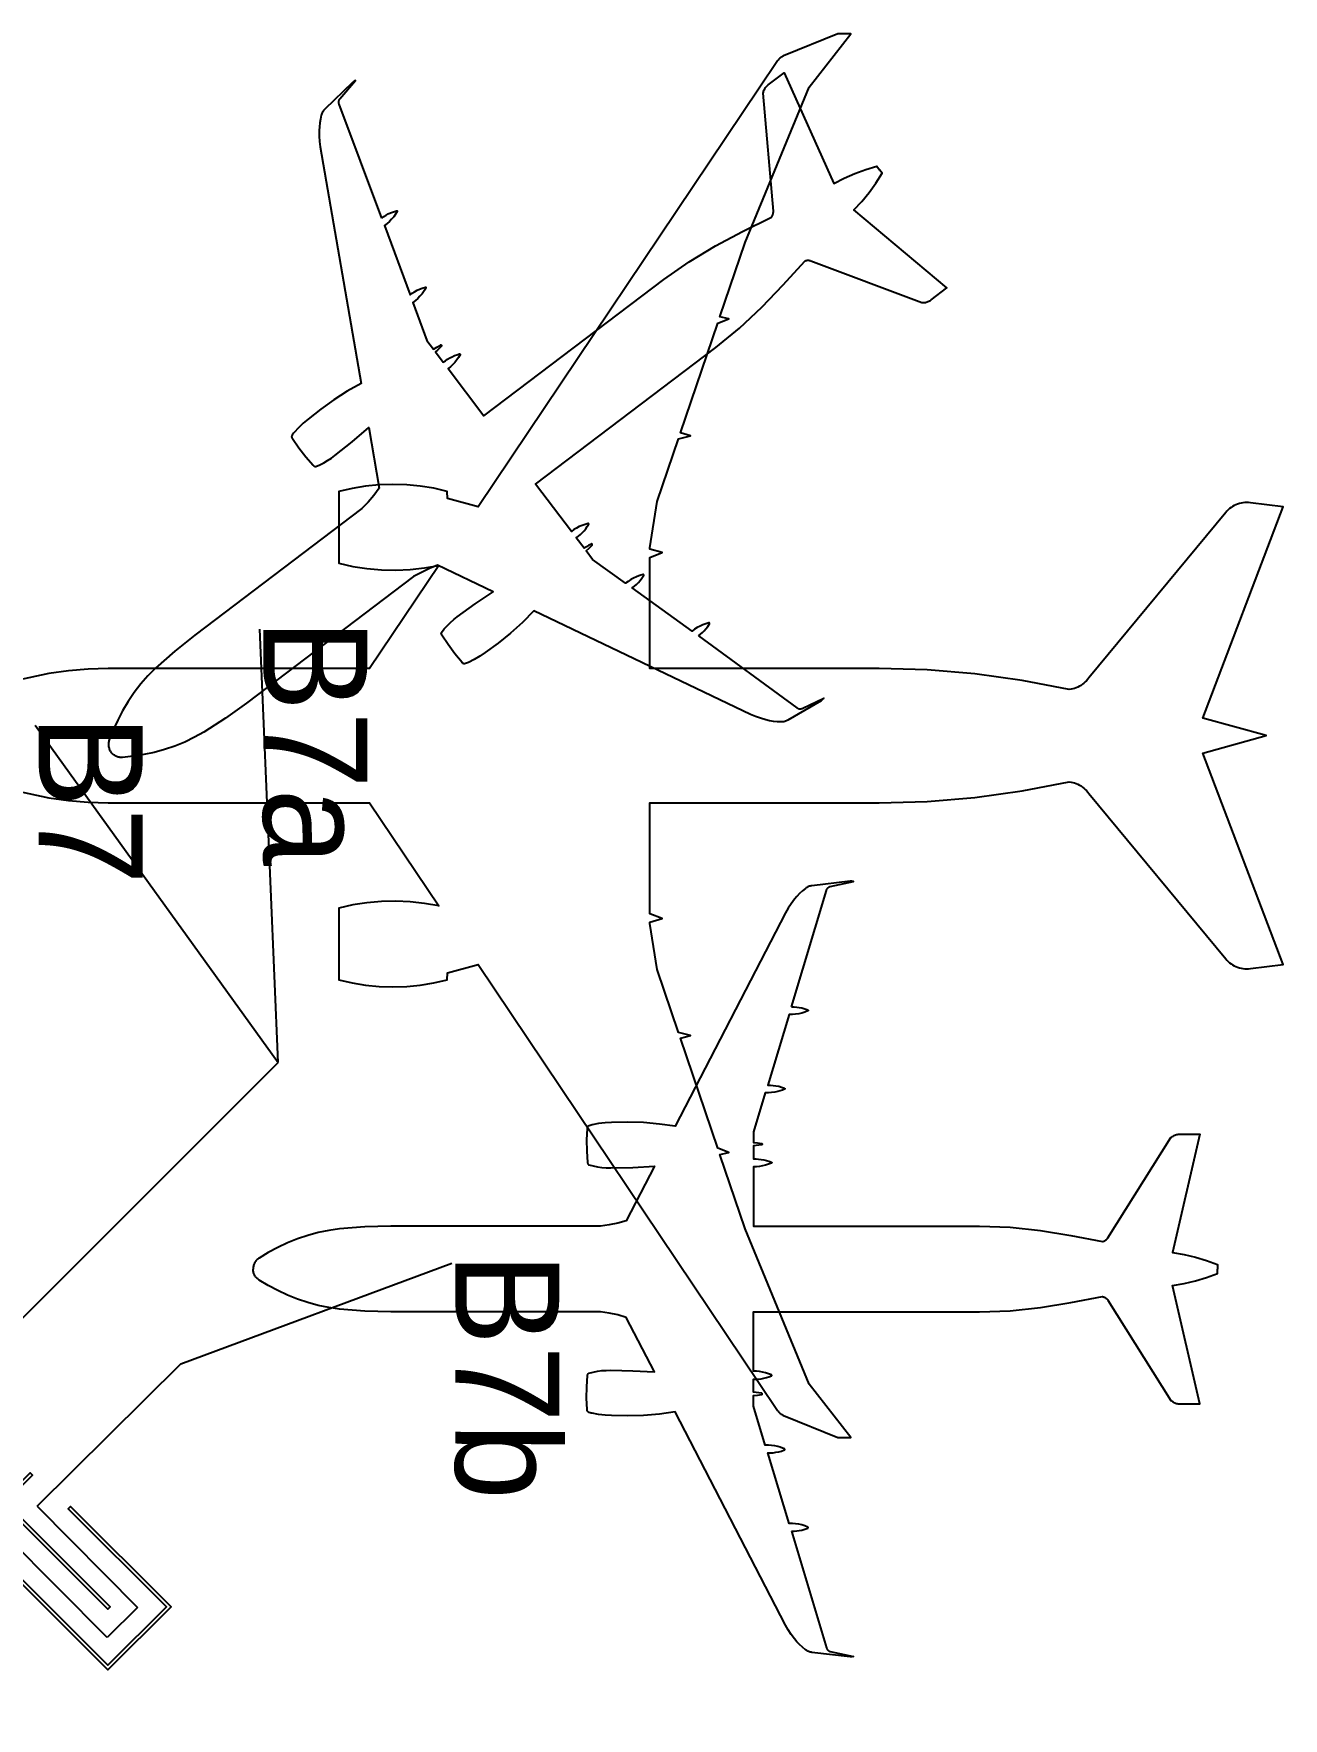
# Model space of a CAD drawing. Extents: x -127 to 299, y -292 to 314.
# Drawn here: x 225 to 282.7, y 124.5 to 202.2 of the extents above; entities that cross this region are included whole.
import ezdxf

# ---------------------------------------------------------------- set-up
doc = ezdxf.new("R2010")
doc.units = 0
for name, color, linetype in [('SS-GATEHOUSE', 9, 'CONTINUOUS'), ('SS-GRAPH', 7, 'CONTINUOUS'), ('SS-LARGE-PLANES', 9, 'CONTINUOUS'), ('SS-SMALL-PLANES', 9, 'CONTINUOUS'), ('SS-STAND-NUMBER', 7, 'CONTINUOUS')]:
    doc.layers.add(name, color=color, linetype=linetype)

msp = doc.modelspace()

# ---------------------------------------------------------------- linework, layer by layer
at = {"layer": 'SS-GATEHOUSE'}
for points in [[(223.792, 134.151), (228.425, 129.517), (228.533, 129.625), (225.3, 132.858), (223.702, 134.457), (224.946, 135.7), (224.838, 135.808), (223.486, 134.457), (223.684, 134.259), (215.512, 126.087), (215.62, 125.979), (221.162, 131.522)], [(211.569, 119.198), (211.461, 119.09), (211.64, 118.911), (212.556, 119.827), (212.413, 119.97), (223.798, 131.356), (228.432, 126.722), (231.341, 129.632), (226.708, 134.265), (226.6, 134.158), (231.126, 129.632), (228.432, 126.937), (223.798, 131.571), (212.197, 119.97), (212.341, 119.827), (211.64, 119.126)]]:
    msp.add_lwpolyline(points, close=True, dxfattribs=at)
at = {"layer": 'SS-GRAPH'}
for p, q in [((236.281, 154.754), (235.44, 174.756)), ((225.076, 170.316), (236.281, 154.754)), ((220.495, 138.969), (236.281, 154.754)), ((231.788, 140.841), (244.303, 145.497)), ((225.165, 134.278), (231.788, 140.841)), ((225.165, 134.278), (229.799, 129.603)), ((228.391, 128.208), (223.814, 132.827)), ((229.799, 129.603), (228.391, 128.208))]:
    msp.add_line(p, q, dxfattribs=at)
at = {"layer": 'SS-LARGE-PLANES'}
msp.add_lwpolyline([(224.209, 167.296), (225.701, 166.967), (226.608, 166.839), (227.522, 166.763), (228.438, 166.737), (240.503, 166.737), (243.699, 161.976), (243.044, 162.097), (242.382, 162.172), (241.716, 162.202), (241.05, 162.187), (240.387, 162.127), (239.729, 162.021), (239.08, 161.871), (239.08, 158.572), (239.697, 158.429), (240.322, 158.325), (240.952, 158.263), (241.585, 158.241), (242.218, 158.26), (242.848, 158.32), (243.473, 158.421), (244.091, 158.562), (244.099, 158.889), (245.516, 159.271), (258.485, 139.956), (259.335, 138.69), (259.358, 138.658), (259.384, 138.627), (259.411, 138.598), (259.44, 138.57), (259.471, 138.545), (259.504, 138.522), (259.538, 138.501), (259.573, 138.482), (259.61, 138.466), (262.115, 137.438), (262.725, 137.438), (260.789, 139.913), (257.837, 147.078), (256.673, 150.505), (257.094, 150.593), (256.576, 150.792), (254.853, 155.867), (255.313, 156), (254.764, 156.13), (253.777, 159.036), (253.446, 161.164), (253.446, 161.224), (254.018, 161.39), (253.446, 161.606), (253.446, 166.737), (264.023, 166.737), (266.234, 166.798), (268.438, 166.98), (270.629, 167.284), (272.8, 167.707), (272.8, 167.707), (272.883, 167.695), (272.964, 167.678), (273.044, 167.655), (273.123, 167.627), (273.199, 167.594), (273.274, 167.556), (273.345, 167.513), (273.414, 167.466), (273.479, 167.414), (273.541, 167.358), (273.599, 167.298), (273.653, 167.235), (273.702, 167.168), (280.02, 159.539), (280.076, 159.475), (280.136, 159.415), (280.201, 159.358), (280.269, 159.307), (280.34, 159.26), (280.414, 159.218), (280.491, 159.18), (280.57, 159.149), (280.651, 159.122), (280.734, 159.101), (280.818, 159.086), (280.903, 159.077), (280.988, 159.073), (281.074, 159.075), (281.159, 159.082), (282.679, 159.27), (278.96, 169.024), (281.892, 169.836), (278.96, 170.648), (282.679, 180.402), (281.159, 180.589), (281.074, 180.597), (280.988, 180.599), (280.903, 180.595), (280.818, 180.585), (280.734, 180.57), (280.651, 180.549), (280.57, 180.523), (280.491, 180.491), (280.414, 180.454), (280.34, 180.412), (280.269, 180.365), (280.201, 180.313), (280.136, 180.257), (280.076, 180.197), (280.02, 180.132), (273.702, 172.504), (273.653, 172.437), (273.599, 172.373), (273.541, 172.313), (273.479, 172.257), (273.414, 172.206), (273.345, 172.158), (273.274, 172.116), (273.199, 172.078), (273.123, 172.045), (273.044, 172.017), (272.964, 171.994), (272.883, 171.977), (272.8, 171.965), (272.8, 171.965), (270.629, 172.388), (268.438, 172.691), (266.234, 172.874), (264.023, 172.935), (253.446, 172.935), (253.446, 178.066), (254.018, 178.282), (253.446, 178.447), (253.446, 178.508), (253.777, 180.636), (254.764, 183.542), (255.313, 183.671), (254.853, 183.805), (256.576, 188.88), (257.094, 189.078), (256.673, 189.166), (257.837, 192.594), (260.789, 199.758), (262.725, 202.234), (262.115, 202.234), (259.61, 201.206), (259.573, 201.189), (259.538, 201.171), (259.504, 201.15), (259.471, 201.126), (259.44, 201.101), (259.411, 201.074), (259.384, 201.045), (259.358, 201.014), (259.335, 200.982), (258.485, 199.716), (245.516, 180.401), (244.099, 180.782), (244.091, 181.11), (243.473, 181.251), (242.848, 181.352), (242.218, 181.412), (241.585, 181.431), (240.952, 181.409), (240.322, 181.346), (239.697, 181.243), (239.08, 181.099), (239.08, 177.8), (239.729, 177.65), (240.387, 177.545), (241.05, 177.484), (241.716, 177.469), (242.382, 177.499), (243.044, 177.575), (243.699, 177.695), (240.503, 172.935), (228.438, 172.935), (227.522, 172.909), (226.608, 172.832), (225.701, 172.705), (224.209, 172.376)], dxfattribs=at)
at = {"layer": 'SS-SMALL-PLANES'}
for points in [[(241.074, 193.724), (239.105, 198.983), (239.099, 199), (239.094, 199.018), (239.091, 199.037), (239.089, 199.055), (239.088, 199.074), (239.088, 199.092), (239.089, 199.111), (239.092, 199.129), (239.096, 199.147), (239.101, 199.165), (239.108, 199.182), (239.115, 199.199), (239.124, 199.216), (239.134, 199.232), (239.859, 200.067), (239.787, 200.025), (239.718, 199.978), (238.442, 198.749), (238.413, 198.719), (238.387, 198.688), (238.363, 198.655), (238.341, 198.62), (238.321, 198.584), (238.304, 198.547), (238.29, 198.509), (238.278, 198.469), (238.237, 198.295), (238.208, 198.119), (238.188, 197.941), (238.18, 197.763), (238.183, 197.511), (238.199, 197.259), (238.229, 197.009), (240.123, 186.088), (239.477, 185.732), (238.853, 185.339), (238.251, 184.912), (237.675, 184.45)], [(241.073, 193.724), (241.169, 193.793), (241.268, 193.857), (241.37, 193.916), (241.476, 193.969), (241.611, 194.018), (241.749, 194.06), (241.75, 194.06), (241.752, 194.061), (241.753, 194.061), (241.755, 194.062), (241.757, 194.062), (241.758, 194.062), (241.76, 194.062), (241.761, 194.062), (241.763, 194.062), (241.765, 194.061), (241.766, 194.061), (241.768, 194.06), (241.769, 194.06), (241.771, 194.059), (241.772, 194.058), (241.773, 194.057), (241.774, 194.056), (241.776, 194.055), (241.777, 194.054), (241.778, 194.053), (241.779, 194.051), (241.78, 194.05), (241.78, 194.049), (241.781, 194.047), (241.781, 194.046), (241.782, 194.044), (241.782, 194.043), (241.782, 194.041), (241.783, 194.039), (241.783, 194.038), (241.782, 194.036), (241.782, 194.035), (241.782, 194.033), (241.781, 194.031), (241.781, 194.03), (241.78, 194.028), (241.78, 194.027), (241.779, 194.026), (241.778, 194.024), (241.777, 194.023), (241.701, 193.899), (241.619, 193.78), (241.525, 193.67), (241.423, 193.565), (241.315, 193.467), (241.201, 193.377), (242.373, 190.183), (242.476, 190.259), (242.584, 190.327), (242.696, 190.389), (242.812, 190.444), (242.93, 190.491), (243.08, 190.536), (243.081, 190.537), (243.083, 190.537), (243.085, 190.537), (243.086, 190.537), (243.088, 190.537), (243.089, 190.537), (243.091, 190.536), (243.092, 190.536), (243.094, 190.535), (243.095, 190.534), (243.097, 190.534), (243.098, 190.533), (243.099, 190.532), (243.101, 190.531), (243.102, 190.53), (243.103, 190.529), (243.104, 190.527), (243.105, 190.526), (243.105, 190.525), (243.106, 190.523), (243.107, 190.522), (243.107, 190.52), (243.107, 190.519), (243.108, 190.517), (243.108, 190.515), (243.108, 190.514), (243.108, 190.512), (243.108, 190.511), (243.107, 190.509), (243.107, 190.508), (243.106, 190.506), (243.106, 190.505), (243.105, 190.503), (243.05, 190.41), (242.99, 190.319), (242.926, 190.232), (242.829, 190.121), (242.727, 190.017), (242.618, 189.918), (242.504, 189.826), (243.15, 188.066), (243.449, 187.671), (243.613, 187.771), (243.78, 187.864), (243.782, 187.865), (243.783, 187.866), (243.785, 187.867), (243.787, 187.868), (243.789, 187.868), (243.792, 187.868), (243.794, 187.868), (243.796, 187.868), (243.798, 187.868), (243.8, 187.868), (243.802, 187.868), (243.804, 187.867), (243.806, 187.866), (243.808, 187.866), (243.81, 187.865), (243.811, 187.864), (243.813, 187.862), (243.815, 187.861), (243.816, 187.86), (243.818, 187.858), (243.819, 187.857), (243.82, 187.855), (243.821, 187.853), (243.822, 187.851), (243.823, 187.849), (243.824, 187.847), (243.825, 187.845), (243.825, 187.843), (243.825, 187.841), (243.825, 187.839), (243.825, 187.837), (243.825, 187.835), (243.825, 187.833), (243.825, 187.831), (243.824, 187.829), (243.823, 187.827), (243.822, 187.825), (243.822, 187.823), (243.82, 187.821), (243.819, 187.82), (243.818, 187.818), (243.731, 187.723), (243.638, 187.634), (243.541, 187.549), (243.907, 187.066), (244.003, 187.141), (244.103, 187.21), (244.207, 187.272), (244.315, 187.327), (244.426, 187.376), (244.54, 187.417), (244.657, 187.451), (244.658, 187.451), (244.66, 187.451), (244.662, 187.451), (244.664, 187.451), (244.666, 187.451), (244.667, 187.451), (244.669, 187.45), (244.671, 187.45), (244.672, 187.449), (244.674, 187.448), (244.676, 187.447), (244.677, 187.446), (244.679, 187.445), (244.68, 187.444), (244.681, 187.442), (244.682, 187.441), (244.683, 187.44), (244.684, 187.438), (244.685, 187.436), (244.686, 187.435), (244.686, 187.433), (244.687, 187.431), (244.687, 187.43), (244.687, 187.428), (244.688, 187.426), (244.688, 187.424), (244.687, 187.422), (244.687, 187.421), (244.687, 187.419), (244.686, 187.417), (244.686, 187.415), (244.685, 187.414), (244.611, 187.292), (244.529, 187.176), (244.439, 187.065), (244.342, 186.961), (244.239, 186.864), (244.129, 186.774), (245.783, 184.592), (254.095, 190.893), (255.254, 191.71), (256.465, 192.447), (257.722, 193.101), (259.053, 193.768), (259.068, 193.787), (259.083, 193.807), (259.095, 193.828), (259.107, 193.849), (259.117, 193.872), (259.125, 193.894), (259.132, 193.918), (259.137, 193.942), (259.141, 193.966), (259.143, 193.99), (259.143, 194.014), (259.142, 194.039), (258.672, 199.493), (258.681, 199.533), (258.692, 199.573), (258.706, 199.611), (258.723, 199.648), (258.742, 199.685), (258.763, 199.719), (258.787, 199.753), (258.813, 199.784), (258.841, 199.814), (258.871, 199.842), (258.902, 199.868), (259.635, 200.425), (261.934, 195.319), (262.412, 195.562), (262.903, 195.777), (263.406, 195.963), (263.919, 196.118), (264.043, 195.955)], [(255.688, 174.442), (255.781, 174.516), (255.869, 174.594), (255.954, 174.677), (256.033, 174.764), (256.117, 174.881), (256.195, 175.002), (256.196, 175.004), (256.196, 175.005), (256.197, 175.006), (256.198, 175.008), (256.199, 175.009), (256.199, 175.011), (256.2, 175.012), (256.2, 175.014), (256.2, 175.016), (256.2, 175.017), (256.2, 175.019), (256.2, 175.02), (256.2, 175.022), (256.2, 175.024), (256.199, 175.025), (256.199, 175.027), (256.198, 175.028), (256.197, 175.03), (256.196, 175.031), (256.195, 175.032), (256.194, 175.033), (256.193, 175.035), (256.192, 175.036), (256.191, 175.037), (256.19, 175.038), (256.188, 175.039), (256.187, 175.039), (256.185, 175.04), (256.184, 175.04), (256.182, 175.041), (256.181, 175.041), (256.179, 175.041), (256.178, 175.042), (256.176, 175.042), (256.174, 175.041), (256.173, 175.041), (256.171, 175.041), (256.17, 175.04), (256.168, 175.04), (256.167, 175.039), (256.027, 175), (255.89, 174.953), (255.758, 174.892), (255.63, 174.822), (255.507, 174.745), (255.389, 174.66), (252.631, 176.651), (252.731, 176.73), (252.826, 176.815), (252.916, 176.906), (253, 177.003), (253.078, 177.104), (253.162, 177.236), (253.162, 177.237), (253.163, 177.239), (253.164, 177.24), (253.164, 177.242), (253.164, 177.244), (253.164, 177.245), (253.164, 177.247), (253.164, 177.248), (253.164, 177.25), (253.164, 177.251), (253.164, 177.253), (253.163, 177.254), (253.163, 177.256), (253.162, 177.257), (253.161, 177.259), (253.16, 177.26), (253.159, 177.261), (253.158, 177.263), (253.157, 177.264), (253.156, 177.265), (253.155, 177.266), (253.153, 177.266), (253.152, 177.267), (253.151, 177.268), (253.149, 177.269), (253.148, 177.269), (253.146, 177.269), (253.144, 177.27), (253.143, 177.27), (253.141, 177.27), (253.14, 177.27), (253.138, 177.27), (253.137, 177.269), (253.032, 177.241), (252.928, 177.208), (252.827, 177.17), (252.694, 177.107), (252.566, 177.036), (252.441, 176.958), (252.322, 176.874), (250.802, 177.971), (250.502, 178.366), (250.643, 178.496), (250.778, 178.632), (250.78, 178.633), (250.781, 178.635), (250.782, 178.636), (250.783, 178.638), (250.784, 178.64), (250.785, 178.642), (250.786, 178.644), (250.786, 178.646), (250.787, 178.648), (250.787, 178.65), (250.787, 178.652), (250.787, 178.654), (250.787, 178.656), (250.787, 178.658), (250.787, 178.66), (250.786, 178.662), (250.785, 178.664), (250.784, 178.666), (250.784, 178.668), (250.782, 178.67), (250.781, 178.672), (250.78, 178.673), (250.779, 178.675), (250.777, 178.676), (250.775, 178.678), (250.774, 178.679), (250.772, 178.68), (250.77, 178.681), (250.768, 178.682), (250.766, 178.683), (250.764, 178.683), (250.762, 178.684), (250.76, 178.684), (250.758, 178.684), (250.756, 178.684), (250.754, 178.684), (250.752, 178.684), (250.75, 178.683), (250.748, 178.683), (250.746, 178.682), (250.744, 178.681), (250.629, 178.623), (250.518, 178.558), (250.41, 178.488), (250.044, 178.97), (250.142, 179.042), (250.235, 179.12), (250.323, 179.203), (250.406, 179.292), (250.482, 179.386), (250.553, 179.485), (250.617, 179.588), (250.618, 179.589), (250.618, 179.591), (250.619, 179.593), (250.619, 179.594), (250.62, 179.596), (250.62, 179.598), (250.62, 179.6), (250.62, 179.602), (250.619, 179.604), (250.619, 179.605), (250.619, 179.607), (250.618, 179.609), (250.617, 179.61), (250.616, 179.612), (250.615, 179.614), (250.614, 179.615), (250.613, 179.616), (250.612, 179.618), (250.611, 179.619), (250.609, 179.62), (250.608, 179.621), (250.606, 179.622), (250.605, 179.623), (250.603, 179.624), (250.601, 179.624), (250.6, 179.625), (250.598, 179.625), (250.596, 179.625), (250.594, 179.625), (250.592, 179.625), (250.591, 179.625), (250.589, 179.625), (250.452, 179.587), (250.318, 179.539), (250.187, 179.483), (250.061, 179.418), (249.939, 179.344), (249.823, 179.262), (248.169, 181.444), (256.481, 187.745), (257.581, 188.64), (258.618, 189.607), (259.588, 190.641), (260.589, 191.742), (260.611, 191.752), (260.634, 191.76), (260.658, 191.767), (260.682, 191.772), (260.706, 191.775), (260.73, 191.777), (260.754, 191.777), (260.779, 191.776), (260.803, 191.773), (260.827, 191.768), (260.85, 191.762), (260.873, 191.754), (265.998, 189.829), (266.039, 189.826), (266.08, 189.826), (266.121, 189.83), (266.161, 189.835), (266.201, 189.844), (266.241, 189.855), (266.279, 189.869), (266.316, 189.885), (266.353, 189.904), (266.388, 189.925), (266.421, 189.949), (267.155, 190.503), (262.86, 194.097), (263.224, 194.491), (263.564, 194.906), (263.878, 195.34), (264.167, 195.792), (264.043, 195.955)], [(237.675, 184.45), (237.445, 184.258), (237.228, 184.05), (237.025, 183.829), (236.994, 183.791), (236.965, 183.752), (236.939, 183.711), (236.915, 183.669), (236.913, 183.66), (236.911, 183.652), (236.91, 183.643), (236.91, 183.634), (236.91, 183.626), (236.91, 183.617), (236.912, 183.609), (236.914, 183.6), (236.916, 183.592), (236.919, 183.584), (236.923, 183.576), (236.927, 183.568), (236.931, 183.561), (236.937, 183.554), (236.942, 183.547), (237.239, 183.117), (237.561, 182.705), (237.907, 182.314), (237.912, 182.307), (237.917, 182.3), (237.923, 182.294), (237.93, 182.288), (237.936, 182.283), (237.944, 182.278), (237.951, 182.273), (237.959, 182.269), (237.967, 182.266), (237.975, 182.263), (237.983, 182.261), (237.992, 182.259), (238.001, 182.258), (238.009, 182.258), (238.018, 182.258), (238.207, 182.339), (238.391, 182.43), (238.569, 182.532), (238.741, 182.644), (238.906, 182.766), (239.702, 183.394), (240.473, 184.051), (240.954, 181.251), (240.704, 180.927), (240.437, 180.618), (240.153, 180.325), (232.441, 174.479), (231.515, 173.737), (230.63, 172.946), (230.279, 172.594), (229.95, 172.221), (229.645, 171.828), (229.364, 171.417), (229.109, 170.989), (228.88, 170.55), (228.672, 170.099), (228.488, 169.639), (228.475, 169.602), (228.465, 169.564), (228.458, 169.525), (228.453, 169.486), (228.451, 169.447), (228.452, 169.408), (228.455, 169.369), (228.461, 169.33), (228.469, 169.292), (228.48, 169.254), (228.493, 169.217), (228.509, 169.181), (228.529, 169.143), (228.551, 169.106), (228.574, 169.07)], [(245.842, 173.677), (245.594, 173.507), (245.336, 173.354), (245.068, 173.219), (245.023, 173.199), (244.977, 173.182), (244.931, 173.167), (244.884, 173.156), (244.875, 173.156), (244.866, 173.157), (244.858, 173.158), (244.849, 173.16), (244.841, 173.162), (244.833, 173.165), (244.825, 173.169), (244.817, 173.173), (244.81, 173.178), (244.803, 173.183), (244.796, 173.188), (244.79, 173.194), (244.784, 173.201), (244.779, 173.208), (244.774, 173.215), (244.44, 173.617), (244.131, 174.038), (243.847, 174.477), (243.842, 174.483), (243.837, 174.491), (243.832, 174.498), (243.829, 174.506), (243.825, 174.514), (243.822, 174.522), (243.82, 174.53), (243.819, 174.539), (243.818, 174.548), (243.817, 174.556), (243.817, 174.565), (243.818, 174.574), (243.819, 174.582), (243.821, 174.591), (243.824, 174.599), (243.952, 174.759), (244.09, 174.911), (244.236, 175.055), (244.391, 175.191), (244.553, 175.317), (245.372, 175.913), (246.213, 176.478), (243.647, 177.698), (243.268, 177.545), (242.898, 177.371), (242.539, 177.177), (234.828, 171.331), (233.863, 170.64), (232.862, 170.002), (232.428, 169.759), (231.98, 169.543), (231.519, 169.355), (231.047, 169.196), (230.567, 169.066), (230.082, 168.964), (229.592, 168.886), (229.099, 168.832), (229.06, 168.831), (229.021, 168.831), (228.982, 168.835), (228.943, 168.841), (228.904, 168.849), (228.867, 168.86), (228.83, 168.874), (228.794, 168.89), (228.759, 168.908), (228.726, 168.929), (228.694, 168.952), (228.664, 168.977), (228.632, 169.006), (228.602, 169.037), (228.574, 169.07)], [(255.689, 174.443), (260.22, 171.127), (260.235, 171.116), (260.251, 171.107), (260.268, 171.099), (260.285, 171.092), (260.303, 171.086), (260.321, 171.081), (260.339, 171.077), (260.357, 171.075), (260.376, 171.074), (260.394, 171.074), (260.413, 171.075), (260.431, 171.078), (260.449, 171.082), (260.467, 171.087), (261.467, 171.56), (261.407, 171.502), (261.344, 171.448), (259.816, 170.552), (259.78, 170.532), (259.742, 170.515), (259.704, 170.501), (259.665, 170.489), (259.625, 170.48), (259.584, 170.473), (259.543, 170.47), (259.502, 170.469), (259.324, 170.477), (259.146, 170.496), (258.97, 170.526), (258.795, 170.566), (258.554, 170.636), (258.316, 170.72), (258.083, 170.817), (248.08, 175.591), (247.562, 175.065), (247.016, 174.57), (246.441, 174.107), (245.842, 173.677)], [(259.985, 157.317), (261.593, 162.697), (261.599, 162.714), (261.606, 162.732), (261.614, 162.748), (261.623, 162.764), (261.634, 162.78), (261.645, 162.794), (261.658, 162.808), (261.671, 162.821), (261.685, 162.833), (261.7, 162.844), (261.715, 162.854), (261.732, 162.863), (261.749, 162.871), (261.766, 162.878), (262.848, 163.105), (262.766, 163.115), (262.683, 163.12), (260.923, 162.911), (260.882, 162.905), (260.842, 162.896), (260.803, 162.884), (260.765, 162.87), (260.727, 162.853), (260.691, 162.833), (260.656, 162.811), (260.623, 162.787), (260.486, 162.673), (260.356, 162.55), (260.233, 162.42), (260.119, 162.283), (259.968, 162.081), (259.83, 161.871), (259.703, 161.653), (254.615, 151.806), (253.885, 151.912), (253.15, 151.976), (252.412, 151.999), (251.675, 151.979)], [(259.984, 157.317), (260.102, 157.314), (260.22, 157.305), (260.337, 157.29), (260.453, 157.269), (260.591, 157.226), (260.726, 157.176), (260.727, 157.176), (260.729, 157.176), (260.73, 157.175), (260.732, 157.174), (260.733, 157.173), (260.735, 157.173), (260.736, 157.172), (260.737, 157.171), (260.738, 157.169), (260.739, 157.168), (260.74, 157.167), (260.741, 157.166), (260.742, 157.164), (260.743, 157.163), (260.743, 157.161), (260.744, 157.16), (260.744, 157.158), (260.744, 157.157), (260.745, 157.155), (260.745, 157.153), (260.745, 157.152), (260.744, 157.15), (260.744, 157.149), (260.744, 157.147), (260.743, 157.145), (260.743, 157.144), (260.742, 157.142), (260.741, 157.141), (260.74, 157.14), (260.739, 157.138), (260.738, 157.137), (260.737, 157.136), (260.736, 157.135), (260.735, 157.134), (260.733, 157.133), (260.732, 157.132), (260.73, 157.132), (260.729, 157.131), (260.727, 157.131), (260.726, 157.13), (260.591, 157.077), (260.454, 157.032), (260.311, 157.001), (260.167, 156.979), (260.022, 156.966), (259.877, 156.963), (258.881, 153.71), (259.009, 153.708), (259.137, 153.697), (259.263, 153.679), (259.388, 153.653), (259.512, 153.619), (259.658, 153.564), (259.66, 153.564), (259.661, 153.563), (259.662, 153.562), (259.664, 153.561), (259.665, 153.56), (259.666, 153.559), (259.667, 153.558), (259.668, 153.556), (259.669, 153.555), (259.669, 153.554), (259.67, 153.552), (259.671, 153.551), (259.671, 153.549), (259.671, 153.548), (259.671, 153.546), (259.672, 153.544), (259.672, 153.543), (259.671, 153.541), (259.671, 153.54), (259.671, 153.538), (259.671, 153.537), (259.67, 153.535), (259.669, 153.534), (259.669, 153.532), (259.668, 153.531), (259.667, 153.53), (259.666, 153.528), (259.665, 153.527), (259.664, 153.526), (259.662, 153.525), (259.661, 153.524), (259.66, 153.523), (259.658, 153.523), (259.558, 153.482), (259.455, 153.446), (259.351, 153.415), (259.208, 153.385), (259.063, 153.364), (258.916, 153.351), (258.77, 153.346), (258.221, 151.553), (258.221, 151.058), (258.412, 151.039), (258.602, 151.012), (258.604, 151.012), (258.606, 151.012), (258.608, 151.011), (258.61, 151.01), (258.612, 151.009), (258.614, 151.008), (258.615, 151.007), (258.617, 151.006), (258.619, 151.005), (258.62, 151.003), (258.621, 151.002), (258.623, 151), (258.624, 150.998), (258.625, 150.996), (258.626, 150.994), (258.627, 150.993), (258.627, 150.991), (258.628, 150.989), (258.628, 150.986), (258.628, 150.984), (258.628, 150.982), (258.628, 150.98), (258.628, 150.978), (258.628, 150.976), (258.627, 150.974), (258.627, 150.972), (258.626, 150.97), (258.625, 150.968), (258.624, 150.966), (258.623, 150.965), (258.622, 150.963), (258.62, 150.961), (258.619, 150.96), (258.617, 150.958), (258.616, 150.957), (258.614, 150.956), (258.612, 150.955), (258.61, 150.954), (258.608, 150.953), (258.606, 150.953), (258.604, 150.952), (258.477, 150.93), (258.35, 150.914), (258.221, 150.905), (258.221, 150.299), (258.343, 150.301), (258.464, 150.295), (258.584, 150.282), (258.704, 150.261), (258.822, 150.232), (258.938, 150.196), (259.051, 150.153), (259.052, 150.152), (259.054, 150.151), (259.055, 150.15), (259.057, 150.149), (259.058, 150.148), (259.059, 150.147), (259.06, 150.145), (259.061, 150.144), (259.062, 150.142), (259.063, 150.14), (259.064, 150.139), (259.064, 150.137), (259.065, 150.135), (259.065, 150.133), (259.065, 150.132), (259.065, 150.13), (259.065, 150.128), (259.065, 150.126), (259.065, 150.124), (259.064, 150.123), (259.064, 150.121), (259.063, 150.119), (259.062, 150.118), (259.061, 150.116), (259.06, 150.114), (259.059, 150.113), (259.058, 150.112), (259.057, 150.11), (259.055, 150.109), (259.054, 150.108), (259.052, 150.107), (259.051, 150.106), (258.919, 150.054), (258.783, 150.011), (258.645, 149.977), (258.505, 149.953), (258.363, 149.938), (258.221, 149.933), (258.221, 147.195), (268.652, 147.195), (270.069, 147.146), (271.479, 147.002), (272.877, 146.763), (274.34, 146.491), (274.364, 146.497), (274.387, 146.504), (274.41, 146.513), (274.432, 146.523), (274.453, 146.535), (274.473, 146.548), (274.493, 146.563), (274.512, 146.578), (274.529, 146.595), (274.545, 146.614), (274.56, 146.633), (274.574, 146.653), (277.495, 151.283), (277.526, 151.31), (277.559, 151.334), (277.593, 151.357), (277.629, 151.376), (277.666, 151.394), (277.704, 151.409), (277.743, 151.421), (277.783, 151.431), (277.823, 151.437), (277.863, 151.442), (277.904, 151.443), (278.825, 151.445), (277.572, 145.986), (278.1, 145.892), (278.622, 145.766), (279.135, 145.61), (279.638, 145.424), (279.638, 145.22)], [(251.675, 151.979), (251.375, 151.965), (251.076, 151.93), (250.781, 151.876), (250.734, 151.865), (250.687, 151.851), (250.641, 151.835), (250.597, 151.815), (250.59, 151.81), (250.583, 151.804), (250.577, 151.798), (250.572, 151.792), (250.566, 151.785), (250.562, 151.777), (250.558, 151.77), (250.554, 151.762), (250.551, 151.754), (250.549, 151.745), (250.547, 151.737), (250.545, 151.728), (250.545, 151.72), (250.544, 151.711), (250.545, 151.702), (250.522, 151.18), (250.529, 150.658), (250.568, 150.137), (250.568, 150.128), (250.569, 150.119), (250.57, 150.111), (250.571, 150.102), (250.573, 150.094), (250.576, 150.086), (250.579, 150.078), (250.583, 150.07), (250.588, 150.062), (250.592, 150.055), (250.598, 150.048), (250.604, 150.042), (250.61, 150.036), (250.616, 150.03), (250.623, 150.025), (250.823, 149.975), (251.024, 149.937), (251.228, 149.911), (251.433, 149.896), (251.638, 149.893), (252.651, 149.913), (253.663, 149.971), (252.355, 147.449), (251.96, 147.342), (251.561, 147.257), (251.157, 147.195), (241.48, 147.195), (240.294, 147.163), (239.111, 147.067), (238.618, 146.998), (238.131, 146.9), (237.65, 146.771), (237.178, 146.613), (236.717, 146.426), (236.268, 146.215), (235.831, 145.981), (235.406, 145.726), (235.373, 145.704), (235.342, 145.679), (235.313, 145.653), (235.286, 145.625), (235.261, 145.595), (235.237, 145.563), (235.216, 145.53), (235.197, 145.496), (235.181, 145.46), (235.167, 145.423), (235.155, 145.386), (235.146, 145.348), (235.139, 145.305), (235.134, 145.263), (235.13, 145.22)], [(251.675, 138.46), (251.375, 138.475), (251.076, 138.509), (250.781, 138.563), (250.734, 138.574), (250.687, 138.588), (250.641, 138.604), (250.597, 138.624), (250.59, 138.629), (250.583, 138.635), (250.577, 138.641), (250.572, 138.648), (250.566, 138.655), (250.562, 138.662), (250.558, 138.67), (250.554, 138.678), (250.551, 138.686), (250.549, 138.694), (250.547, 138.702), (250.545, 138.711), (250.545, 138.72), (250.544, 138.728), (250.545, 138.737), (250.522, 139.259), (250.529, 139.782), (250.568, 140.303), (250.568, 140.311), (250.569, 140.32), (250.57, 140.329), (250.571, 140.337), (250.573, 140.345), (250.576, 140.354), (250.579, 140.362), (250.583, 140.369), (250.588, 140.377), (250.592, 140.384), (250.598, 140.391), (250.604, 140.397), (250.61, 140.403), (250.616, 140.409), (250.623, 140.414), (250.823, 140.464), (251.024, 140.502), (251.228, 140.529), (251.433, 140.543), (251.638, 140.546), (252.651, 140.526), (253.663, 140.468), (252.355, 142.99), (251.96, 143.098), (251.561, 143.182), (251.157, 143.245), (241.48, 143.245), (240.294, 143.277), (239.111, 143.372), (238.618, 143.441), (238.131, 143.54), (237.65, 143.668), (237.178, 143.826), (236.717, 144.013), (236.268, 144.225), (235.831, 144.458), (235.406, 144.713), (235.373, 144.736), (235.342, 144.76), (235.313, 144.786), (235.286, 144.814), (235.261, 144.844), (235.237, 144.876), (235.216, 144.909), (235.197, 144.944), (235.181, 144.979), (235.167, 145.016), (235.155, 145.053), (235.146, 145.092), (235.139, 145.134), (235.134, 145.177), (235.13, 145.22)], [(259.984, 133.122), (260.102, 133.125), (260.22, 133.134), (260.337, 133.149), (260.453, 133.17), (260.591, 133.213), (260.726, 133.263), (260.727, 133.263), (260.729, 133.264), (260.73, 133.264), (260.732, 133.265), (260.733, 133.266), (260.735, 133.267), (260.736, 133.268), (260.737, 133.269), (260.738, 133.27), (260.739, 133.271), (260.74, 133.272), (260.741, 133.274), (260.742, 133.275), (260.743, 133.277), (260.743, 133.278), (260.744, 133.28), (260.744, 133.281), (260.744, 133.283), (260.745, 133.284), (260.745, 133.286), (260.745, 133.288), (260.744, 133.289), (260.744, 133.291), (260.744, 133.292), (260.743, 133.294), (260.743, 133.295), (260.742, 133.297), (260.741, 133.298), (260.74, 133.3), (260.739, 133.301), (260.738, 133.302), (260.737, 133.303), (260.736, 133.304), (260.735, 133.305), (260.733, 133.306), (260.732, 133.307), (260.73, 133.308), (260.729, 133.308), (260.727, 133.309), (260.726, 133.309), (260.591, 133.362), (260.454, 133.407), (260.311, 133.438), (260.167, 133.46), (260.022, 133.473), (259.877, 133.476), (258.881, 136.729), (259.009, 136.732), (259.137, 136.742), (259.263, 136.761), (259.388, 136.787), (259.512, 136.821), (259.658, 136.875), (259.66, 136.876), (259.661, 136.876), (259.662, 136.877), (259.664, 136.878), (259.665, 136.879), (259.666, 136.88), (259.667, 136.882), (259.668, 136.883), (259.669, 136.884), (259.669, 136.886), (259.67, 136.887), (259.671, 136.889), (259.671, 136.89), (259.671, 136.892), (259.671, 136.893), (259.672, 136.895), (259.672, 136.896), (259.671, 136.898), (259.671, 136.9), (259.671, 136.901), (259.671, 136.903), (259.67, 136.904), (259.669, 136.906), (259.669, 136.907), (259.668, 136.908), (259.667, 136.91), (259.666, 136.911), (259.665, 136.912), (259.664, 136.913), (259.662, 136.914), (259.661, 136.915), (259.66, 136.916), (259.658, 136.917), (259.558, 136.957), (259.455, 136.994), (259.351, 137.025), (259.208, 137.054), (259.063, 137.076), (258.916, 137.089), (258.77, 137.093), (258.221, 138.886), (258.221, 139.382), (258.412, 139.401), (258.602, 139.427), (258.604, 139.427), (258.606, 139.428), (258.608, 139.428), (258.61, 139.429), (258.612, 139.43), (258.614, 139.431), (258.615, 139.432), (258.617, 139.433), (258.619, 139.435), (258.62, 139.436), (258.621, 139.438), (258.623, 139.439), (258.624, 139.441), (258.625, 139.443), (258.626, 139.445), (258.627, 139.447), (258.627, 139.449), (258.628, 139.451), (258.628, 139.453), (258.628, 139.455), (258.628, 139.457), (258.628, 139.459), (258.628, 139.461), (258.628, 139.463), (258.627, 139.465), (258.627, 139.467), (258.626, 139.469), (258.625, 139.471), (258.624, 139.473), (258.623, 139.475), (258.622, 139.476), (258.62, 139.478), (258.619, 139.479), (258.617, 139.481), (258.616, 139.482), (258.614, 139.483), (258.612, 139.484), (258.61, 139.485), (258.608, 139.486), (258.606, 139.487), (258.604, 139.487), (258.477, 139.51), (258.35, 139.526), (258.221, 139.534), (258.221, 140.14), (258.343, 140.138), (258.464, 140.144), (258.584, 140.157), (258.704, 140.178), (258.822, 140.207), (258.938, 140.243), (259.051, 140.286), (259.052, 140.287), (259.054, 140.288), (259.055, 140.289), (259.057, 140.29), (259.058, 140.291), (259.059, 140.293), (259.06, 140.294), (259.061, 140.296), (259.062, 140.297), (259.063, 140.299), (259.064, 140.301), (259.064, 140.302), (259.065, 140.304), (259.065, 140.306), (259.065, 140.308), (259.065, 140.31), (259.065, 140.311), (259.065, 140.313), (259.065, 140.315), (259.064, 140.317), (259.064, 140.318), (259.063, 140.32), (259.062, 140.322), (259.061, 140.323), (259.06, 140.325), (259.059, 140.326), (259.058, 140.328), (259.057, 140.329), (259.055, 140.33), (259.054, 140.331), (259.052, 140.332), (259.051, 140.333), (258.919, 140.385), (258.783, 140.428), (258.645, 140.462), (258.505, 140.487), (258.363, 140.501), (258.221, 140.507), (258.221, 143.245), (268.652, 143.245), (270.069, 143.294), (271.479, 143.438), (272.877, 143.676), (274.34, 143.948), (274.364, 143.942), (274.387, 143.935), (274.41, 143.926), (274.432, 143.916), (274.453, 143.904), (274.473, 143.891), (274.493, 143.877), (274.512, 143.861), (274.529, 143.844), (274.545, 143.826), (274.56, 143.806), (274.574, 143.786), (277.495, 139.156), (277.526, 139.129), (277.559, 139.105), (277.593, 139.083), (277.629, 139.063), (277.666, 139.045), (277.704, 139.031), (277.743, 139.018), (277.783, 139.009), (277.823, 139.002), (277.863, 138.998), (277.904, 138.996), (278.825, 138.995), (277.572, 144.453), (278.1, 144.547), (278.622, 144.673), (279.135, 144.829), (279.638, 145.015), (279.638, 145.22)], [(259.985, 133.122), (261.593, 127.742), (261.599, 127.725), (261.606, 127.708), (261.614, 127.691), (261.623, 127.675), (261.634, 127.66), (261.645, 127.645), (261.658, 127.631), (261.671, 127.618), (261.685, 127.606), (261.7, 127.595), (261.715, 127.585), (261.732, 127.576), (261.749, 127.568), (261.766, 127.562), (262.848, 127.334), (262.766, 127.324), (262.683, 127.32), (260.923, 127.528), (260.882, 127.535), (260.842, 127.544), (260.803, 127.555), (260.765, 127.57), (260.727, 127.587), (260.691, 127.606), (260.656, 127.628), (260.623, 127.652), (260.486, 127.766), (260.356, 127.889), (260.233, 128.019), (260.119, 128.156), (259.968, 128.358), (259.83, 128.569), (259.703, 128.786), (254.615, 138.633), (253.885, 138.527), (253.15, 138.463), (252.412, 138.441), (251.675, 138.46)]]:
    msp.add_lwpolyline(points, dxfattribs=at)

# ---------------------------------------------------------------- texts
at = {"layer": 'SS-STAND-NUMBER', "linetype": 'CONTINUOUS'}
for s, p in [('B7a', (235.6, 175.246)), ('B7', (225.236, 170.806)), ('B7b', (244.463, 145.987))]:
    msp.add_text(s, height=4.8021, rotation=269.99991, dxfattribs=at).set_placement(p)

doc.saveas('drawing.dxf')
